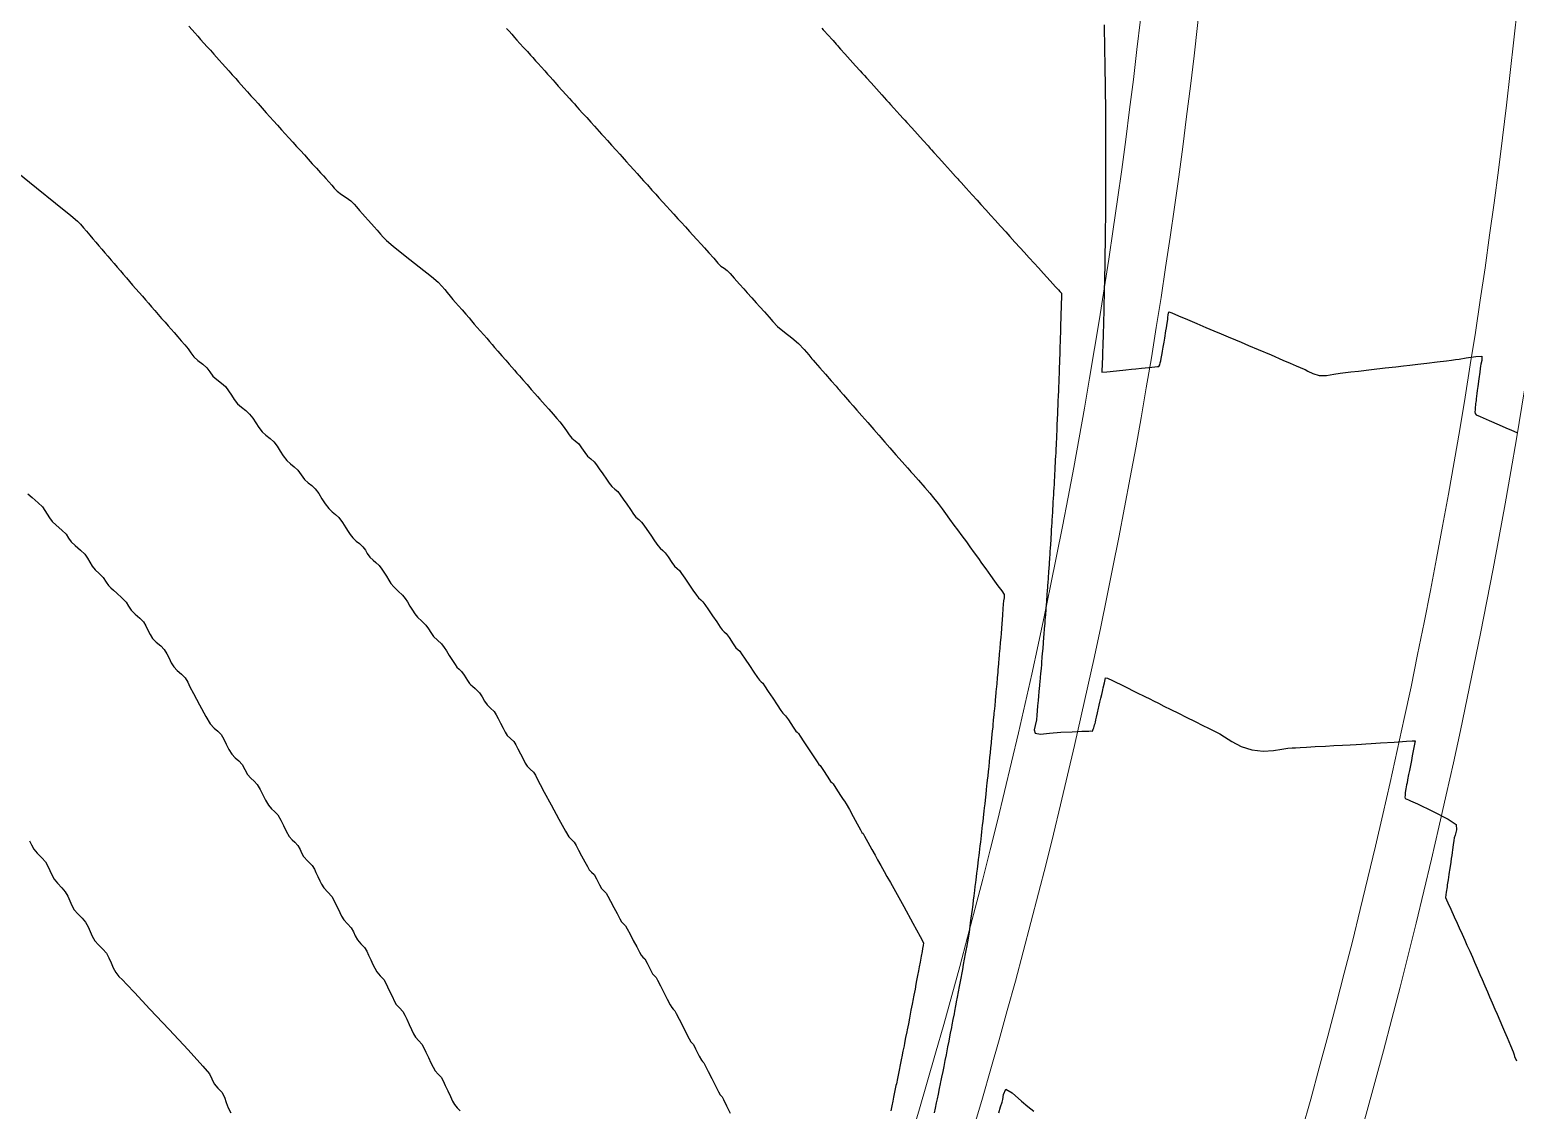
# Model space of a CAD drawing. Header units: millimetres. Extents: x 340454 to 342791, y 6993867 to 6995092.
# Drawn here: x 341771.3 to 341823, y 6994492.7 to 6994530.3 of the extents above; entities that cross this region are included whole.
import ezdxf

# ---------------------------------------------------------------- set-up
doc = ezdxf.new("R2010")
doc.units = ezdxf.units.MM
doc.header["$LTSCALE"] = 10
for name, color, linetype in [('T-HM-CURVA_INTERMEDIARIA', 45, 'Continuous'), ('T-HM-CURVA_MESTRA', 20, 'Continuous'), ('URB-Calçadas', 2, 'Continuous'), ('URB-Quadras', 3, 'Continuous')]:
    doc.layers.add(name, color=color, linetype=linetype)

msp = doc.modelspace()

# ---------------------------------------------------------------- linework, layer by layer
at = {"layer": 'T-HM-CURVA_INTERMEDIARIA', "color": 45, "linetype": 'Continuous', "lineweight": -3, "flags": 128}
for points, elevation in [([(341776.798, 6994530.43), (341776.909, 6994530.308), (341777.006, 6994530.197), (341777.106, 6994530.084), (341777.205, 6994529.971), (341777.318, 6994529.845), (341777.432, 6994529.72), (341777.547, 6994529.594), (341777.663, 6994529.465), (341777.76, 6994529.355), (341777.855, 6994529.247), (341777.954, 6994529.135), (341778.072, 6994529.004), (341778.19, 6994528.874), (341778.309, 6994528.743), (341778.43, 6994528.609), (341778.527, 6994528.499), (341778.617, 6994528.396), (341778.716, 6994528.285), (341778.838, 6994528.149), (341778.961, 6994528.014), (341779.086, 6994527.877), (341779.212, 6994527.738), (341779.351, 6994527.58), (341779.492, 6994527.421), (341779.62, 6994527.28), (341779.747, 6994527.139), (341779.884, 6994526.986), (341780.021, 6994526.83), (341780.151, 6994526.686), (341780.282, 6994526.543), (341780.414, 6994526.397), (341780.548, 6994526.25), (341780.682, 6994526.101), (341780.819, 6994525.95), (341780.956, 6994525.799), (341781.096, 6994525.645), (341781.236, 6994525.49), (341781.379, 6994525.333), (341781.481, 6994525.22), (341781.564, 6994525.129), (341781.668, 6994525.014), (341781.77, 6994524.896), (341781.851, 6994524.799), (341781.964, 6994524.688), (341782.117, 6994524.573), (341782.279, 6994524.469), (341782.434, 6994524.352), (341782.548, 6994524.239), (341782.631, 6994524.141), (341782.735, 6994524.018), (341782.844, 6994523.897), (341782.931, 6994523.8), (341783.042, 6994523.677), (341783.153, 6994523.554), (341783.243, 6994523.454), (341783.356, 6994523.328), (341783.467, 6994523.199), (341783.556, 6994523.095), (341783.677, 6994522.972), (341783.908, 6994522.779), (341784.332, 6994522.44), (341784.819, 6994522.053), (341785.242, 6994521.715), (341785.472, 6994521.521), (341785.604, 6994521.384), (341785.703, 6994521.265), (341785.789, 6994521.161), (341785.889, 6994521.041), (341785.989, 6994520.921), (341786.078, 6994520.819), (341786.182, 6994520.7), (341786.31, 6994520.555), (341786.442, 6994520.406), (341786.55, 6994520.282), (341786.639, 6994520.181), (341786.735, 6994520.066), (341786.832, 6994519.951), (341786.937, 6994519.831), (341787.064, 6994519.688), (341787.166, 6994519.571), (341787.26, 6994519.46), (341787.354, 6994519.349), (341787.441, 6994519.249), (341787.554, 6994519.12), (341787.693, 6994518.963), (341787.834, 6994518.803), (341787.952, 6994518.668), (341788.038, 6994518.57), (341788.129, 6994518.463), (341788.219, 6994518.357), (341788.306, 6994518.258), (341788.425, 6994518.123), (341788.57, 6994517.958), (341788.718, 6994517.789), (341788.842, 6994517.649), (341788.929, 6994517.549), (341789.02, 6994517.447), (341789.111, 6994517.346), (341789.2, 6994517.246), (341789.325, 6994517.104), (341789.475, 6994516.931), (341789.605, 6994516.781), (341789.707, 6994516.66), (341789.825, 6994516.513), (341789.944, 6994516.347), (341790.037, 6994516.209), (341790.125, 6994516.098), (341790.247, 6994515.995), (341790.369, 6994515.892), (341790.47, 6994515.759), (341790.576, 6994515.598), (341790.671, 6994515.471), (341790.787, 6994515.373), (341790.903, 6994515.275), (341790.989, 6994515.167), (341791.086, 6994515.024), (341791.207, 6994514.849), (341791.331, 6994514.67), (341791.434, 6994514.521), (341791.516, 6994514.416), (341791.624, 6994514.323), (341791.732, 6994514.231), (341791.813, 6994514.125), (341791.916, 6994513.975), (341792.042, 6994513.792), (341792.172, 6994513.605), (341792.279, 6994513.448), (341792.358, 6994513.345), (341792.458, 6994513.259), (341792.558, 6994513.173), (341792.637, 6994513.07), (341792.744, 6994512.912), (341792.876, 6994512.721), (341793.01, 6994512.525), (341793.123, 6994512.361), (341793.199, 6994512.26), (341793.291, 6994512.18), (341793.382, 6994512.1), (341793.48, 6994511.965), (341793.614, 6994511.765), (341793.707, 6994511.635), (341793.793, 6994511.559), (341793.879, 6994511.483), (341793.952, 6994511.385), (341794.066, 6994511.216), (341794.205, 6994511.013), (341794.346, 6994510.806), (341794.465, 6994510.631), (341794.536, 6994510.534), (341794.615, 6994510.465), (341794.693, 6994510.395), (341794.763, 6994510.298), (341794.882, 6994510.123), (341795.025, 6994509.911), (341795.172, 6994509.696), (341795.295, 6994509.514), (341795.364, 6994509.419), (341795.434, 6994509.356), (341795.504, 6994509.293), (341795.6, 6994509.155), (341795.75, 6994508.93), (341795.843, 6994508.795), (341795.908, 6994508.737), (341795.973, 6994508.678), (341796.04, 6994508.584), (341796.164, 6994508.398), (341796.313, 6994508.176), (341796.465, 6994507.95), (341796.594, 6994507.758), (341796.659, 6994507.665), (341796.716, 6994507.613), (341796.774, 6994507.561), (341796.838, 6994507.467), (341796.966, 6994507.275), (341797.12, 6994507.045), (341797.276, 6994506.811), (341797.409, 6994506.613), (341797.473, 6994506.519), (341797.522, 6994506.474), (341797.572, 6994506.429), (341797.667, 6994506.287), (341797.831, 6994506.039), (341797.925, 6994505.899), (341797.969, 6994505.858), (341798.014, 6994505.816), (341798.076, 6994505.724), (341798.209, 6994505.523), (341798.367, 6994505.282), (341798.53, 6994505.037), (341798.667, 6994504.828), (341798.727, 6994504.738), (341798.772, 6994504.696), (341798.865, 6994504.555), (341799.036, 6994504.294), (341799.135, 6994504.146), (341799.18, 6994504.103), (341799.225, 6994504.061), (341799.319, 6994503.913), (341799.481, 6994503.654), (341799.57, 6994503.513), (341799.626, 6994503.459), (341799.676, 6994503.37), (341799.789, 6994503.165), (341799.925, 6994502.919), (341800.062, 6994502.672), (341800.178, 6994502.462), (341800.229, 6994502.371), (341800.272, 6994502.33), (341800.322, 6994502.24), (341800.437, 6994502.029), (341800.575, 6994501.778), (341800.684, 6994501.579), (341800.771, 6994501.419), (341800.883, 6994501.218), (341800.999, 6994501.013), (341801.098, 6994500.841), (341801.22, 6994500.625), (341801.395, 6994500.311), (341801.685, 6994499.789), (341802.002, 6994499.215), (341802.259, 6994498.744), (341802.368, 6994498.532), (341802.359, 6994498.431), (341802.337, 6994498.329), (341802.319, 6994498.229), (341802.288, 6994498.06), (341802.251, 6994497.858), (341802.22, 6994497.689), (341802.195, 6994497.555), (341802.163, 6994497.386), (341802.132, 6994497.218), (341802.107, 6994497.084), (341802.075, 6994496.915), (341802.034, 6994496.701), (341802, 6994496.522), (341801.986, 6994496.445), (341801.975, 6994496.388), (341801.935, 6994496.182), (341801.895, 6994495.974), (341801.882, 6994495.906), (341801.843, 6994495.705), (341801.803, 6994495.503), (341801.787, 6994495.423), (341801.749, 6994495.229), (341801.71, 6994495.033), (341801.692, 6994494.941), (341801.654, 6994494.753), (341801.616, 6994494.562), (341801.606, 6994494.511), (341801.595, 6994494.459), (341801.559, 6994494.277), (341801.521, 6994494.092), (341801.509, 6994494.035), (341801.498, 6994493.978), (341801.462, 6994493.801), (341801.425, 6994493.622), (341801.412, 6994493.56), (341801.399, 6994493.497), (341801.364, 6994493.326), (341801.328, 6994493.152), (341801.313, 6994493.084), (341801.299, 6994493.016), (341801.264, 6994492.851), (341801.229, 6994492.682)], 703), ([(341787.859, 6994530.356), (341787.943, 6994530.263), (341788.038, 6994530.154), (341788.134, 6994530.045), (341788.217, 6994529.952), (341788.322, 6994529.836), (341788.45, 6994529.695), (341788.581, 6994529.551), (341788.69, 6994529.43), (341788.773, 6994529.338), (341788.865, 6994529.233), (341788.957, 6994529.129), (341789.058, 6994529.017), (341789.186, 6994528.876), (341789.284, 6994528.767), (341789.373, 6994528.665), (341789.463, 6994528.564), (341789.545, 6994528.473), (341789.657, 6994528.349), (341789.794, 6994528.197), (341789.934, 6994528.043), (341790.051, 6994527.914), (341790.133, 6994527.823), (341790.218, 6994527.726), (341790.304, 6994527.629), (341790.385, 6994527.539), (341790.503, 6994527.409), (341790.647, 6994527.25), (341790.793, 6994527.089), (341790.916, 6994526.954), (341790.997, 6994526.864), (341791.078, 6994526.772), (341791.16, 6994526.679), (341791.241, 6994526.589), (341791.365, 6994526.453), (341791.515, 6994526.288), (341791.668, 6994526.119), (341791.796, 6994525.977), (341791.876, 6994525.888), (341791.954, 6994525.801), (341792.031, 6994525.713), (341792.138, 6994525.595), (341792.294, 6994525.424), (341792.398, 6994525.308), (341792.473, 6994525.224), (341792.547, 6994525.14), (341792.627, 6994525.052), (341792.759, 6994524.906), (341792.919, 6994524.73), (341793.053, 6994524.582), (341793.161, 6994524.463), (341793.298, 6994524.312), (341793.435, 6994524.161), (341793.545, 6994524.039), (341793.685, 6994523.886), (341793.824, 6994523.731), (341793.938, 6994523.607), (341794.08, 6994523.45), (341794.223, 6994523.292), (341794.338, 6994523.165), (341794.484, 6994523.005), (341794.629, 6994522.844), (341794.748, 6994522.714), (341794.896, 6994522.55), (341795.071, 6994522.354), (341795.217, 6994522.189), (341795.318, 6994522.085), (341795.427, 6994522.007), (341795.537, 6994521.929), (341795.637, 6994521.825), (341795.783, 6994521.659), (341795.961, 6994521.458), (341796.114, 6994521.288), (341796.238, 6994521.15), (341796.394, 6994520.977), (341796.551, 6994520.803), (341796.677, 6994520.662), (341796.837, 6994520.485), (341796.993, 6994520.303), (341797.12, 6994520.155), (341797.29, 6994519.982), (341797.53, 6994519.782), (341797.786, 6994519.588), (341798.019, 6994519.393), (341798.22, 6994519.181), (341798.377, 6994518.993), (341798.448, 6994518.904), (341798.487, 6994518.858), (341798.526, 6994518.811), (341798.601, 6994518.725), (341798.764, 6994518.539), (341798.959, 6994518.317), (341799.157, 6994518.092), (341799.325, 6994517.9), (341799.401, 6994517.813), (341799.435, 6994517.773), (341799.469, 6994517.732), (341799.588, 6994517.597), (341799.799, 6994517.356), (341799.917, 6994517.223), (341799.979, 6994517.149), (341800.055, 6994517.062), (341800.227, 6994516.867), (341800.431, 6994516.634), (341800.639, 6994516.397), (341800.816, 6994516.196), (341800.893, 6994516.108), (341800.945, 6994516.047), (341801.023, 6994515.959), (341801.2, 6994515.757), (341801.412, 6994515.516), (341801.627, 6994515.271), (341801.81, 6994515.063), (341801.889, 6994514.973), (341801.932, 6994514.925), (341802.012, 6994514.835), (341802.197, 6994514.626), (341802.414, 6994514.376), (341802.586, 6994514.177), (341802.721, 6994514.017), (341802.877, 6994513.822), (341803.022, 6994513.628), (341803.133, 6994513.47), (341803.274, 6994513.272), (341803.424, 6994513.07), (341803.551, 6994512.9), (341803.708, 6994512.688), (341803.862, 6994512.479), (341803.985, 6994512.312), (341804.133, 6994512.107), (341804.279, 6994511.905), (341804.393, 6994511.743), (341804.538, 6994511.54), (341804.704, 6994511.308), (341804.843, 6994511.114), (341804.954, 6994510.958), (341805.094, 6994510.775), (341805.173, 6994510.649), (341805.173, 6994510.54), (341805.156, 6994510.426), (341805.148, 6994510.319), (341805.135, 6994510.15), (341805.119, 6994509.946), (341805.106, 6994509.774), (341805.095, 6994509.638), (341805.081, 6994509.466), (341805.068, 6994509.294), (341805.057, 6994509.158), (341805.042, 6994508.986), (341805.024, 6994508.768), (341805.009, 6994508.585), (341805.002, 6994508.506), (341804.997, 6994508.442), (341804.979, 6994508.235), (341804.961, 6994508.026), (341804.954, 6994507.948), (341804.936, 6994507.748), (341804.918, 6994507.546), (341804.91, 6994507.453), (341804.893, 6994507.261), (341804.875, 6994507.066), (341804.87, 6994507.012), (341804.865, 6994506.959), (341804.848, 6994506.774), (341804.83, 6994506.586), (341804.824, 6994506.525), (341804.818, 6994506.464), (341804.801, 6994506.287), (341804.784, 6994506.105), (341804.778, 6994506.038), (341804.771, 6994505.97), (341804.754, 6994505.8), (341804.737, 6994505.625), (341804.73, 6994505.55), (341804.722, 6994505.476), (341804.706, 6994505.313), (341804.689, 6994505.145), (341804.68, 6994505.063), (341804.672, 6994504.981), (341804.656, 6994504.826), (341804.64, 6994504.665), (341804.63, 6994504.576), (341804.621, 6994504.487), (341804.605, 6994504.338), (341804.589, 6994504.185), (341804.579, 6994504.089), (341804.568, 6994503.993), (341804.553, 6994503.851), (341804.537, 6994503.704), (341804.526, 6994503.601), (341804.515, 6994503.498), (341804.5, 6994503.364), (341804.485, 6994503.224), (341804.472, 6994503.114), (341804.46, 6994503.004), (341804.446, 6994502.877), (341804.431, 6994502.744), (341804.417, 6994502.627), (341804.404, 6994502.51), (341804.39, 6994502.387), (341804.376, 6994502.264), (341804.362, 6994502.147), (341804.349, 6994502.031), (341804.334, 6994501.904), (341804.319, 6994501.784), (341804.306, 6994501.673), (341804.293, 6994501.563), (341804.277, 6994501.43), (341804.262, 6994501.303), (341804.249, 6994501.199), (341804.237, 6994501.095), (341804.22, 6994500.956), (341804.204, 6994500.823), (341804.191, 6994500.725), (341804.179, 6994500.627), (341804.161, 6994500.483), (341804.144, 6994500.343), (341804.132, 6994500.251), (341804.121, 6994500.159), (341804.102, 6994500.009), (341804.083, 6994499.863), (341804.072, 6994499.777), (341804.061, 6994499.691), (341804.041, 6994499.535), (341804.021, 6994499.383), (341804.011, 6994499.303), (341804, 6994499.224), (341803.985, 6994499.102), (341803.958, 6994498.902), (341803.922, 6994498.687), (341803.898, 6994498.558), (341803.886, 6994498.492), (341803.875, 6994498.427), (341803.844, 6994498.256), (341803.813, 6994498.085), (341803.801, 6994498.019), (341803.789, 6994497.952), (341803.756, 6994497.775), (341803.724, 6994497.601), (341803.713, 6994497.539), (341803.702, 6994497.478), (341803.668, 6994497.296), (341803.635, 6994497.117), (341803.624, 6994497.06), (341803.614, 6994497.003), (341803.579, 6994496.817), (341803.544, 6994496.633), (341803.534, 6994496.581), (341803.524, 6994496.529), (341803.488, 6994496.338), (341803.452, 6994496.15), (341803.434, 6994496.055), (341803.396, 6994495.86), (341803.359, 6994495.667), (341803.342, 6994495.58), (341803.304, 6994495.382), (341803.265, 6994495.184), (341803.25, 6994495.106), (341803.21, 6994494.904), (341803.17, 6994494.702), (341803.156, 6994494.633), (341803.114, 6994494.426), (341803.073, 6994494.22), (341803.061, 6994494.159), (341803.039, 6994494.048), (341802.998, 6994493.848), (341802.976, 6994493.739), (341802.965, 6994493.685), (341802.95, 6994493.615), (341802.917, 6994493.452), (341802.877, 6994493.257), (341802.844, 6994493.096), (341802.814, 6994492.954), (341802.777, 6994492.776), (341802.741, 6994492.604)], 704), ([(341808.654, 6994530.484), (341808.658, 6994530.3), (341808.66, 6994530.221), (341808.662, 6994530.157), (341808.666, 6994529.949), (341808.67, 6994529.738), (341808.672, 6994529.654), (341808.676, 6994529.457), (341808.679, 6994529.255), (341808.68, 6994529.203), (341808.681, 6994529.151), (341808.684, 6994528.964), (341808.687, 6994528.772), (341808.688, 6994528.71), (341808.689, 6994528.648), (341808.691, 6994528.471), (341808.694, 6994528.289), (341808.695, 6994528.217), (341808.696, 6994528.145), (341808.697, 6994527.978), (341808.7, 6994527.806), (341808.7, 6994527.724), (341808.701, 6994527.642), (341808.702, 6994527.486), (341808.704, 6994527.323), (341808.705, 6994527.231), (341808.705, 6994527.139), (341808.706, 6994526.993), (341808.707, 6994526.839), (341808.708, 6994526.738), (341808.708, 6994526.636), (341808.709, 6994526.5), (341808.709, 6994526.355), (341808.71, 6994526.245), (341808.71, 6994526.134), (341808.71, 6994526.007), (341808.71, 6994525.872), (341808.71, 6994525.751), (341808.71, 6994525.631), (341808.71, 6994525.51), (341808.71, 6994525.388), (341808.71, 6994525.254), (341808.71, 6994525.129), (341808.709, 6994525.016), (341808.709, 6994524.904), (341808.708, 6994524.761), (341808.708, 6994524.626), (341808.707, 6994524.523), (341808.707, 6994524.42), (341808.705, 6994524.268), (341808.704, 6994524.124), (341808.704, 6994524.03), (341808.703, 6994523.935), (341808.701, 6994523.775), (341808.7, 6994523.622), (341808.699, 6994523.536), (341808.698, 6994523.451), (341808.696, 6994523.283), (341808.694, 6994523.12), (341808.693, 6994523.043), (341808.693, 6994522.966), (341808.69, 6994522.79), (341808.687, 6994522.618), (341808.687, 6994522.55), (341808.686, 6994522.482), (341808.682, 6994522.297), (341808.679, 6994522.116), (341808.678, 6994522.057), (341808.677, 6994521.997), (341808.674, 6994521.804), (341808.67, 6994521.615), (341808.669, 6994521.563), (341808.668, 6994521.512), (341808.664, 6994521.311), (341808.66, 6994521.113), (341808.658, 6994521.027), (341808.653, 6994520.818), (341808.648, 6994520.612), (341808.646, 6994520.542), (341808.643, 6994520.428), (341808.638, 6994520.223), (341808.635, 6994520.11), (341808.633, 6994520.057), (341808.631, 6994519.983), (341808.627, 6994519.813), (341808.621, 6994519.609), (341808.616, 6994519.44), (341808.611, 6994519.293), (341808.605, 6994519.108), (341808.598, 6994518.893), (341808.592, 6994518.715), (341808.589, 6994518.607), (341808.573, 6994518.488), (341808.581, 6994518.393), (341808.754, 6994518.397), (341809.093, 6994518.437), (341809.41, 6994518.476), (341809.608, 6994518.495), (341809.765, 6994518.511), (341809.962, 6994518.531), (341810.212, 6994518.556), (341810.422, 6994518.578), (341810.512, 6994518.588), (341810.565, 6994518.584), (341810.593, 6994518.647), (341810.614, 6994518.72), (341810.629, 6994518.783), (341810.646, 6994518.868), (341810.658, 6994518.927), (341810.668, 6994518.981), (341810.678, 6994519.037), (341810.692, 6994519.125), (341810.715, 6994519.262), (341810.742, 6994519.43), (341810.766, 6994519.575), (341810.78, 6994519.659), (341810.793, 6994519.743), (341810.808, 6994519.834), (341810.824, 6994519.933), (341810.849, 6994520.095), (341810.87, 6994520.224), (341810.881, 6994520.291), (341810.886, 6994520.384), (341810.911, 6994520.485), (341811.015, 6994520.454), (341811.247, 6994520.355), (341811.556, 6994520.221), (341811.887, 6994520.079), (341812.196, 6994519.951), (341812.476, 6994519.834), (341812.735, 6994519.726), (341812.977, 6994519.625), (341813.231, 6994519.517), (341813.432, 6994519.431), (341813.685, 6994519.323), (341814.022, 6994519.179), (341814.468, 6994518.989), (341814.884, 6994518.811), (341815.132, 6994518.706), (341815.348, 6994518.614), (341815.481, 6994518.558), (341815.566, 6994518.522), (341815.651, 6994518.486), (341815.748, 6994518.43), (341815.926, 6994518.339), (341816.148, 6994518.272), (341816.4, 6994518.273), (341816.659, 6994518.316), (341816.869, 6994518.353), (341817.058, 6994518.376), (341817.247, 6994518.398), (341817.514, 6994518.429), (341817.964, 6994518.481), (341818.446, 6994518.536), (341818.81, 6994518.578), (341819.084, 6994518.609), (341819.301, 6994518.634), (341819.574, 6994518.666), (341819.887, 6994518.704), (341820.253, 6994518.75), (341820.574, 6994518.79), (341820.751, 6994518.812), (341820.885, 6994518.828), (341821.019, 6994518.843), (341821.255, 6994518.884), (341821.601, 6994518.939), (341821.803, 6994518.942), (341821.803, 6994518.798), (341821.768, 6994518.667), (341821.758, 6994518.594), (341821.749, 6994518.522), (341821.732, 6994518.39), (341821.702, 6994518.158), (341821.668, 6994517.897), (341821.648, 6994517.747), (341821.635, 6994517.649), (341821.622, 6994517.553), (341821.61, 6994517.463), (341821.603, 6994517.405), (341821.596, 6994517.352), (341821.59, 6994517.303), (341821.584, 6994517.248), (341821.576, 6994517.157), (341821.57, 6994517.082), (341821.566, 6994517.006), (341821.568, 6994516.946), (341821.605, 6994516.911), (341821.745, 6994516.85), (341822.061, 6994516.712), (341822.41, 6994516.56), (341822.643, 6994516.458), (341822.835, 6994516.374), (341823.026, 6994516.289)], 706), ([(341770.82, 6994525.349), (341771.489, 6994524.812), (341772.16, 6994524.273), (341772.687, 6994523.847), (341772.925, 6994523.65), (341773.031, 6994523.537), (341773.13, 6994523.417), (341773.231, 6994523.297), (341773.348, 6994523.156), (341773.452, 6994523.032), (341773.557, 6994522.912), (341773.662, 6994522.793), (341773.768, 6994522.673), (341773.876, 6994522.549), (341773.978, 6994522.428), (341774.09, 6994522.294), (341774.195, 6994522.17), (341774.305, 6994522.045), (341774.415, 6994521.92), (341774.517, 6994521.799), (341774.625, 6994521.671), (341774.729, 6994521.549), (341774.841, 6994521.42), (341774.954, 6994521.293), (341775.068, 6994521.163), (341775.183, 6994521.031), (341775.286, 6994520.911), (341775.389, 6994520.789), (341775.493, 6994520.667), (341775.611, 6994520.533), (341775.729, 6994520.399), (341775.848, 6994520.263), (341775.969, 6994520.126), (341776.076, 6994520.006), (341776.182, 6994519.888), (341776.29, 6994519.766), (341776.415, 6994519.626), (341776.536, 6994519.486), (341776.659, 6994519.344), (341776.773, 6994519.203), (341776.87, 6994519.059), (341776.975, 6994518.923), (341777.115, 6994518.8), (341777.286, 6994518.667), (341777.428, 6994518.542), (341777.531, 6994518.398), (341777.634, 6994518.254), (341777.77, 6994518.134), (341777.933, 6994518.008), (341778.07, 6994517.886), (341778.18, 6994517.743), (341778.28, 6994517.591), (341778.381, 6994517.437), (341778.494, 6994517.291), (341778.626, 6994517.172), (341778.779, 6994517.053), (341778.913, 6994516.933), (341779.027, 6994516.784), (341779.13, 6994516.626), (341779.234, 6994516.465), (341779.351, 6994516.314), (341779.48, 6994516.196), (341779.624, 6994516.084), (341779.754, 6994515.965), (341779.872, 6994515.811), (341779.978, 6994515.646), (341780.086, 6994515.479), (341780.207, 6994515.321), (341780.332, 6994515.205), (341780.466, 6994515.101), (341780.593, 6994514.983), (341780.709, 6994514.818), (341780.825, 6994514.652), (341780.947, 6994514.538), (341781.073, 6994514.441), (341781.196, 6994514.326), (341781.319, 6994514.162), (341781.43, 6994513.987), (341781.542, 6994513.811), (341781.668, 6994513.643), (341781.787, 6994513.531), (341781.904, 6994513.441), (341782.024, 6994513.328), (341782.151, 6994513.158), (341782.265, 6994512.977), (341782.348, 6994512.847), (341782.414, 6994512.742), (341782.51, 6994512.62), (341782.626, 6994512.51), (341782.733, 6994512.428), (341782.85, 6994512.316), (341782.942, 6994512.189), (341783.005, 6994512.079), (341783.097, 6994511.952), (341783.21, 6994511.844), (341783.31, 6994511.767), (341783.423, 6994511.659), (341783.519, 6994511.535), (341783.587, 6994511.426), (341783.673, 6994511.289), (341783.762, 6994511.15), (341783.833, 6994511.036), (341783.928, 6994510.913), (341784.083, 6994510.772), (341784.237, 6994510.631), (341784.332, 6994510.508), (341784.404, 6994510.392), (341784.494, 6994510.248), (341784.587, 6994510.101), (341784.663, 6994509.981), (341784.756, 6994509.859), (341784.903, 6994509.724), (341785.049, 6994509.589), (341785.144, 6994509.455), (341785.222, 6994509.323), (341785.313, 6994509.193), (341785.453, 6994509.064), (341785.593, 6994508.934), (341785.684, 6994508.812), (341785.762, 6994508.687), (341785.859, 6994508.532), (341785.972, 6994508.358), (341786.067, 6994508.212), (341786.13, 6994508.123), (341786.211, 6994508.047), (341786.292, 6994507.971), (341786.378, 6994507.845), (341786.497, 6994507.661), (341786.566, 6994507.556), (341786.615, 6994507.508), (341786.667, 6994507.461), (341786.763, 6994507.38), (341786.918, 6994507.224), (341787.009, 6994507.089), (341787.093, 6994506.939), (341787.181, 6994506.807), (341787.302, 6994506.695), (341787.42, 6994506.58), (341787.496, 6994506.464), (341787.564, 6994506.331), (341787.649, 6994506.167), (341787.738, 6994505.999), (341787.81, 6994505.86), (341787.882, 6994505.747), (341787.995, 6994505.639), (341788.108, 6994505.531), (341788.18, 6994505.418), (341788.252, 6994505.277), (341788.341, 6994505.106), (341788.433, 6994504.93), (341788.509, 6994504.784), (341788.578, 6994504.674), (341788.684, 6994504.572), (341788.79, 6994504.47), (341788.859, 6994504.359), (341788.934, 6994504.212), (341789.028, 6994504.033), (341789.167, 6994503.776), (341789.409, 6994503.329), (341789.682, 6994502.828), (341789.912, 6994502.41), (341790.027, 6994502.211), (341790.119, 6994502.119), (341790.212, 6994502.026), (341790.278, 6994501.918), (341790.365, 6994501.753), (341790.471, 6994501.553), (341790.58, 6994501.349), (341790.671, 6994501.178), (341790.734, 6994501.072), (341790.819, 6994500.986), (341790.904, 6994500.901), (341790.984, 6994500.759), (341791.091, 6994500.551), (341791.167, 6994500.415), (341791.247, 6994500.334), (341791.327, 6994500.253), (341791.387, 6994500.15), (341791.479, 6994499.974), (341791.59, 6994499.762), (341791.704, 6994499.546), (341791.8, 6994499.365), (341791.858, 6994499.263), (341791.93, 6994499.189), (341792.001, 6994499.115), (341792.059, 6994499.014), (341792.154, 6994498.832), (341792.269, 6994498.612), (341792.387, 6994498.388), (341792.486, 6994498.199), (341792.542, 6994498.1), (341792.605, 6994498.033), (341792.669, 6994497.966), (341792.746, 6994497.823), (341792.866, 6994497.589), (341792.941, 6994497.449), (341793, 6994497.387), (341793.059, 6994497.324), (341793.112, 6994497.227), (341793.212, 6994497.034), (341793.331, 6994496.803), (341793.453, 6994496.569), (341793.556, 6994496.371), (341793.609, 6994496.274), (341793.66, 6994496.218), (341793.712, 6994496.162), (341793.764, 6994496.066), (341793.866, 6994495.867), (341793.989, 6994495.628), (341794.114, 6994495.386), (341794.219, 6994495.181), (341794.271, 6994495.085), (341794.316, 6994495.036), (341794.36, 6994494.988), (341794.437, 6994494.841), (341794.567, 6994494.585), (341794.642, 6994494.44), (341794.682, 6994494.396), (341794.723, 6994494.351), (341794.773, 6994494.256), (341794.878, 6994494.048), (341795.004, 6994493.8), (341795.132, 6994493.548), (341795.24, 6994493.335), (341795.29, 6994493.239), (341795.324, 6994493.202), (341795.357, 6994493.164), (341795.406, 6994493.069), (341795.514, 6994492.855), (341795.643, 6994492.599)], 702), ([(341771.197, 6994514.161), (341771.343, 6994514.024), (341771.552, 6994513.842), (341771.701, 6994513.702), (341771.789, 6994513.58), (341771.868, 6994513.452), (341771.949, 6994513.323), (341772.039, 6994513.198), (341772.182, 6994513.062), (341772.38, 6994512.889), (341772.527, 6994512.749), (341772.614, 6994512.618), (341772.701, 6994512.487), (341772.841, 6994512.353), (341773.029, 6994512.189), (341773.172, 6994512.051), (341773.266, 6994511.921), (341773.351, 6994511.782), (341773.436, 6994511.642), (341773.532, 6994511.508), (341773.671, 6994511.379), (341773.812, 6994511.246), (341773.922, 6994511.085), (341773.997, 6994510.965), (341774.082, 6994510.881), (341774.172, 6994510.801), (341774.29, 6994510.696), (341774.468, 6994510.535), (341774.611, 6994510.388), (341774.701, 6994510.245), (341774.791, 6994510.101), (341774.924, 6994509.972), (341775.087, 6994509.83), (341775.215, 6994509.702), (341775.301, 6994509.563), (341775.374, 6994509.414), (341775.447, 6994509.264), (341775.536, 6994509.122), (341775.661, 6994508.996), (341775.817, 6994508.86), (341775.943, 6994508.732), (341776.032, 6994508.588), (341776.107, 6994508.434), (341776.183, 6994508.278), (341776.274, 6994508.131), (341776.396, 6994508.006), (341776.544, 6994507.877), (341776.666, 6994507.751), (341776.758, 6994507.601), (341776.835, 6994507.441), (341776.958, 6994507.207), (341777.165, 6994506.813), (341777.385, 6994506.41), (341777.544, 6994506.149), (341777.68, 6994506), (341777.806, 6994505.892), (341777.917, 6994505.776), (341778.017, 6994505.613), (341778.102, 6994505.438), (341778.189, 6994505.261), (341778.291, 6994505.094), (341778.406, 6994504.97), (341778.532, 6994504.858), (341778.648, 6994504.733), (341778.743, 6994504.557), (341778.838, 6994504.382), (341778.95, 6994504.261), (341779.069, 6994504.156), (341779.181, 6994504.033), (341779.285, 6994503.861), (341779.373, 6994503.676), (341779.463, 6994503.49), (341779.568, 6994503.313), (341779.676, 6994503.194), (341779.784, 6994503.098), (341779.892, 6994502.978), (341779.998, 6994502.799), (341780.089, 6994502.608), (341780.181, 6994502.416), (341780.289, 6994502.232), (341780.392, 6994502.115), (341780.489, 6994502.029), (341780.593, 6994501.911), (341780.67, 6994501.777), (341780.719, 6994501.661), (341780.794, 6994501.529), (341780.94, 6994501.374), (341781.085, 6994501.219), (341781.166, 6994501.089), (341781.22, 6994500.974), (341781.288, 6994500.831), (341781.359, 6994500.684), (341781.416, 6994500.565), (341781.495, 6994500.436), (341781.633, 6994500.287), (341781.771, 6994500.139), (341781.85, 6994500.01), (341781.907, 6994499.889), (341781.979, 6994499.738), (341782.053, 6994499.584), (341782.113, 6994499.459), (341782.19, 6994499.33), (341782.321, 6994499.188), (341782.452, 6994499.046), (341782.529, 6994498.906), (341782.59, 6994498.768), (341782.664, 6994498.632), (341782.789, 6994498.496), (341782.914, 6994498.359), (341782.989, 6994498.232), (341783.051, 6994498.101), (341783.128, 6994497.94), (341783.207, 6994497.775), (341783.271, 6994497.639), (341783.345, 6994497.514), (341783.463, 6994497.383), (341783.58, 6994497.253), (341783.654, 6994497.127), (341783.718, 6994496.99), (341783.798, 6994496.821), (341783.881, 6994496.649), (341783.948, 6994496.506), (341784.02, 6994496.382), (341784.131, 6994496.258), (341784.241, 6994496.134), (341784.313, 6994496.009), (341784.38, 6994495.866), (341784.464, 6994495.689), (341784.549, 6994495.51), (341784.619, 6994495.361), (341784.691, 6994495.237), (341784.8, 6994495.118), (341784.909, 6994494.998), (341784.98, 6994494.874), (341785.05, 6994494.724), (341785.136, 6994494.54), (341785.225, 6994494.353), (341785.297, 6994494.197), (341785.367, 6994494.074), (341785.474, 6994493.96), (341785.581, 6994493.846), (341785.651, 6994493.723), (341785.723, 6994493.566), (341785.812, 6994493.374), (341785.905, 6994493.178), (341785.981, 6994493.014), (341786.048, 6994492.895), (341786.141, 6994492.785), (341786.245, 6994492.681)], 701), ([(341804.994, 6994492.607), (341805.055, 6994492.814), (341805.103, 6994492.977), (341805.117, 6994493.026), (341805.131, 6994493.075), (341805.152, 6994493.247), (341805.235, 6994493.43), (341805.455, 6994493.3), (341805.787, 6994493.018), (341805.998, 6994492.83), (341806.102, 6994492.747), (341806.206, 6994492.664)], 704)]:
    msp.add_lwpolyline(points, dxfattribs=dict(at, elevation=elevation))
at = {"layer": 'T-HM-CURVA_MESTRA', "color": 20, "linetype": 'Continuous', "lineweight": -3, "flags": 128}
for points, elevation in [([(341798.836, 6994530.362), (341798.88, 6994530.311), (341798.925, 6994530.26), (341799.033, 6994530.139), (341799.221, 6994529.932), (341799.329, 6994529.812), (341799.371, 6994529.765), (341799.412, 6994529.717), (341799.484, 6994529.637), (341799.637, 6994529.468), (341799.821, 6994529.265), (341800.007, 6994529.059), (341800.164, 6994528.885), (341800.237, 6994528.804), (341800.274, 6994528.762), (341800.312, 6994528.719), (341800.384, 6994528.638), (341800.543, 6994528.463), (341800.732, 6994528.254), (341800.924, 6994528.041), (341801.087, 6994527.861), (341801.161, 6994527.78), (341801.226, 6994527.705), (341801.341, 6994527.578), (341801.546, 6994527.352), (341801.659, 6994527.226), (341801.72, 6994527.157), (341801.793, 6994527.076), (341801.959, 6994526.893), (341802.157, 6994526.674), (341802.358, 6994526.452), (341802.528, 6994526.264), (341802.603, 6994526.181), (341802.654, 6994526.124), (341802.728, 6994526.041), (341802.9, 6994525.852), (341803.104, 6994525.626), (341803.311, 6994525.397), (341803.487, 6994525.203), (341803.563, 6994525.119), (341803.604, 6994525.073), (341803.68, 6994524.989), (341803.857, 6994524.794), (341804.068, 6994524.561), (341804.235, 6994524.376), (341804.371, 6994524.227), (341804.541, 6994524.039), (341804.716, 6994523.845), (341804.864, 6994523.682), (341805.049, 6994523.477), (341805.232, 6994523.276), (341805.377, 6994523.115), (341805.555, 6994522.918), (341805.732, 6994522.724), (341805.871, 6994522.569), (341806.048, 6994522.375), (341806.226, 6994522.179), (341806.369, 6994522.02), (341806.55, 6994521.821), (341806.778, 6994521.57), (341806.97, 6994521.358), (341807.064, 6994521.255), (341807.121, 6994521.198), (341807.17, 6994521.138), (341807.171, 6994520.999), (341807.161, 6994520.754), (341807.158, 6994520.601), (341807.154, 6994520.455), (341807.149, 6994520.273), (341807.143, 6994520.054), (341807.138, 6994519.87), (341807.136, 6994519.791), (341807.134, 6994519.738), (341807.131, 6994519.626), (341807.125, 6994519.422), (341807.121, 6994519.309), (341807.119, 6994519.237), (341807.112, 6994519.034), (341807.106, 6994518.827), (341807.102, 6994518.737), (341807.096, 6994518.543), (341807.089, 6994518.345), (341807.087, 6994518.291), (341807.085, 6994518.237), (341807.078, 6994518.052), (341807.071, 6994517.863), (341807.068, 6994517.8), (341807.066, 6994517.737), (341807.059, 6994517.561), (341807.052, 6994517.38), (341807.049, 6994517.309), (341807.046, 6994517.237), (341807.039, 6994517.07), (341807.032, 6994516.898), (341807.028, 6994516.818), (341807.024, 6994516.737), (341807.017, 6994516.579), (341807.01, 6994516.416), (341807.006, 6994516.327), (341807.002, 6994516.238), (341806.995, 6994516.089), (341806.988, 6994515.933), (341806.983, 6994515.836), (341806.978, 6994515.738), (341806.971, 6994515.598), (341806.964, 6994515.45), (341806.959, 6994515.345), (341806.953, 6994515.239), (341806.946, 6994515.107), (341806.939, 6994514.968), (341806.933, 6994514.854), (341806.927, 6994514.74), (341806.92, 6994514.616), (341806.913, 6994514.485), (341806.906, 6994514.362), (341806.899, 6994514.241), (341806.893, 6994514.122), (341806.886, 6994514.002), (341806.878, 6994513.869), (341806.871, 6994513.742), (341806.864, 6994513.631), (341806.858, 6994513.519), (341806.849, 6994513.378), (341806.841, 6994513.244), (341806.835, 6994513.14), (341806.829, 6994513.036), (341806.819, 6994512.888), (341806.81, 6994512.746), (341806.804, 6994512.65), (341806.798, 6994512.553), (341806.788, 6994512.399), (341806.778, 6994512.249), (341806.772, 6994512.16), (341806.766, 6994512.07), (341806.755, 6994511.909), (341806.745, 6994511.752), (341806.739, 6994511.67), (341806.734, 6994511.587), (341806.722, 6994511.419), (341806.71, 6994511.255), (341806.705, 6994511.179), (341806.7, 6994511.104), (341806.687, 6994510.929), (341806.674, 6994510.758), (341806.669, 6994510.689), (341806.664, 6994510.621), (341806.651, 6994510.439), (341806.637, 6994510.26), (341806.633, 6994510.199), (341806.628, 6994510.138), (341806.614, 6994509.949), (341806.599, 6994509.763), (341806.595, 6994509.709), (341806.591, 6994509.654), (341806.575, 6994509.459), (341806.56, 6994509.266), (341806.552, 6994509.171), (341806.536, 6994508.969), (341806.519, 6994508.769), (341806.512, 6994508.688), (341806.495, 6994508.479), (341806.477, 6994508.272), (341806.472, 6994508.204), (341806.462, 6994508.091), (341806.444, 6994507.886), (341806.434, 6994507.774), (341806.43, 6994507.721), (341806.423, 6994507.648), (341806.408, 6994507.479), (341806.39, 6994507.277), (341806.375, 6994507.11), (341806.361, 6994506.963), (341806.344, 6994506.78), (341806.327, 6994506.598), (341806.314, 6994506.453), (341806.298, 6994506.283), (341806.257, 6994506.096), (341806.22, 6994505.943), (341806.254, 6994505.827), (341806.438, 6994505.788), (341806.758, 6994505.822), (341807.145, 6994505.859), (341807.545, 6994505.875), (341807.881, 6994505.889), (341808.04, 6994505.895), (341808.127, 6994505.899), (341808.193, 6994505.902), (341808.252, 6994505.899), (341808.279, 6994505.958), (341808.296, 6994506.008), (341808.313, 6994506.061), (341808.327, 6994506.11), (341808.341, 6994506.159), (341808.354, 6994506.211), (341808.373, 6994506.285), (341808.395, 6994506.376), (341808.43, 6994506.532), (341808.466, 6994506.691), (341808.478, 6994506.743), (341808.49, 6994506.795), (341808.514, 6994506.899), (341808.546, 6994507.045), (341808.576, 6994507.175), (341808.597, 6994507.27), (341808.611, 6994507.334), (341808.626, 6994507.398), (341808.665, 6994507.579), (341808.703, 6994507.746), (341808.777, 6994507.738), (341808.954, 6994507.652), (341809.353, 6994507.457), (341809.789, 6994507.243), (341810.08, 6994507.1), (341810.248, 6994507.016), (341810.382, 6994506.949), (341810.55, 6994506.865), (341810.739, 6994506.77), (341810.977, 6994506.651), (341811.242, 6994506.518), (341811.51, 6994506.385), (341811.831, 6994506.225), (341812.094, 6994506.095), (341812.296, 6994505.995), (341812.434, 6994505.927), (341812.543, 6994505.873), (341812.681, 6994505.805), (341812.853, 6994505.696), (341813.106, 6994505.532), (341813.426, 6994505.363), (341813.799, 6994505.239), (341814.189, 6994505.2), (341814.549, 6994505.224), (341814.847, 6994505.271), (341815.049, 6994505.301), (341815.203, 6994505.31), (341815.325, 6994505.317), (341815.479, 6994505.326), (341815.705, 6994505.339), (341815.999, 6994505.357), (341816.358, 6994505.377), (341816.657, 6994505.394), (341816.953, 6994505.41), (341817.219, 6994505.424), (341817.43, 6994505.435), (341817.618, 6994505.445), (341817.767, 6994505.453), (341817.954, 6994505.464), (341818.273, 6994505.483), (341818.75, 6994505.513), (341819.186, 6994505.541), (341819.382, 6994505.553), (341819.436, 6994505.559), (341819.484, 6994505.56), (341819.465, 6994505.443), (341819.419, 6994505.212), (341819.383, 6994505.03), (341819.353, 6994504.878), (341819.329, 6994504.752), (341819.307, 6994504.639), (341819.285, 6994504.526), (341819.258, 6994504.385), (341819.22, 6994504.195), (341819.201, 6994504.095), (341819.187, 6994504.023), (341819.174, 6994503.951), (341819.162, 6994503.882), (341819.153, 6994503.825), (341819.142, 6994503.751), (341819.131, 6994503.661), (341819.127, 6994503.602), (341819.135, 6994503.551), (341819.191, 6994503.528), (341819.251, 6994503.505), (341819.32, 6994503.47), (341819.561, 6994503.36), (341820.09, 6994503.11), (341820.632, 6994502.834), (341820.912, 6994502.642), (341820.929, 6994502.46), (341820.881, 6994502.275), (341820.846, 6994502.183), (341820.832, 6994502.086), (341820.81, 6994501.935), (341820.784, 6994501.758), (341820.771, 6994501.665), (341820.757, 6994501.572), (341820.741, 6994501.464), (341820.722, 6994501.332), (341820.699, 6994501.178), (341820.681, 6994501.059), (341820.669, 6994500.981), (341820.658, 6994500.904), (341820.629, 6994500.715), (341820.604, 6994500.545), (341820.593, 6994500.475), (341820.564, 6994500.295), (341820.537, 6994500.11), (341820.578, 6994500.02), (341820.624, 6994499.92), (341820.726, 6994499.696), (341820.848, 6994499.428), (341820.944, 6994499.214), (341821.021, 6994499.043), (341821.116, 6994498.829), (341821.211, 6994498.617), (341821.287, 6994498.448), (341821.382, 6994498.236), (341821.476, 6994498.024), (341821.551, 6994497.855), (341821.644, 6994497.643), (341821.739, 6994497.427), (341821.815, 6994497.25), (341821.909, 6994497.033), (341822.001, 6994496.821), (341822.075, 6994496.652), (341822.167, 6994496.439), (341822.261, 6994496.22), (341822.336, 6994496.04), (341822.429, 6994495.821), (341822.52, 6994495.608), (341822.593, 6994495.439), (341822.684, 6994495.226), (341822.799, 6994494.956), (341822.895, 6994494.729), (341822.936, 6994494.631), (341822.948, 6994494.566), (341823.012, 6994494.42)], 705), ([(341771.251, 6994502.08), (341771.319, 6994501.932), (341771.4, 6994501.788), (341771.522, 6994501.648), (341771.679, 6994501.486), (341771.803, 6994501.342), (341771.885, 6994501.196), (341771.954, 6994501.043), (341772.024, 6994500.888), (341772.108, 6994500.739), (341772.227, 6994500.599), (341772.376, 6994500.446), (341772.496, 6994500.304), (341772.58, 6994500.153), (341772.651, 6994499.993), (341772.724, 6994499.831), (341772.81, 6994499.677), (341772.931, 6994499.537), (341773.081, 6994499.387), (341773.204, 6994499.246), (341773.291, 6994499.089), (341773.364, 6994498.922), (341773.438, 6994498.753), (341773.528, 6994498.593), (341773.651, 6994498.454), (341773.802, 6994498.308), (341773.926, 6994498.167), (341774.016, 6994498.004), (341774.091, 6994497.831), (341774.167, 6994497.655), (341774.259, 6994497.488), (341774.362, 6994497.36), (341774.487, 6994497.234), (341774.639, 6994497.076), (341774.905, 6994496.793), (341775.441, 6994496.221), (341776.11, 6994495.507), (341776.771, 6994494.796), (341777.288, 6994494.235), (341777.522, 6994493.969), (341777.599, 6994493.793), (341777.676, 6994493.618), (341777.811, 6994493.472), (341777.947, 6994493.324), (341778.033, 6994493.152), (341778.101, 6994492.969), (341778.171, 6994492.782), (341778.257, 6994492.608)], 700)]:
    msp.add_lwpolyline(points, dxfattribs=dict(at, elevation=elevation))
at = {"layer": 'URB-Calçadas', "lineweight": 0}
msp.add_lwpolyline([(341813.189, 6994548.521, -0.154603), (341769.061, 6994422.419, -0.499968), (341758.211, 6994421.262), (341722.09, 6994456.659, -0.315349), (341720.75, 6994466.552, 0.143753), (341748.209, 6994550.157, -0.011113), (341750.487, 6994604.294, -0.380362), (341759.213, 6994611.243, -0.065745), (341810.489, 6994599.218, -0.387497), (341814.847, 6994591.795, 0.009382), (341813.189, 6994548.516)], format="xyb", dxfattribs=at)
msp.add_lwpolyline([(341790.258, 6994378.782, 0.100605), (341775.734, 6994403.864, -0.415224), (341775.807, 6994413.121, 0.158402), (341824.186, 6994548.245, -0.007285), (341825.32, 6994581.538, -0.591007), (341835.826, 6994587.824, -0.071689), (341885.087, 6994551.851, -0.211405), (341888.091, 6994544.335, -0.173668), (341813.942, 6994358.869, -0.435412), (341804.363, 6994357.388, -0.187892)], format="xyb", close=True, dxfattribs=at)
at = {"layer": 'URB-Quadras', "color": 252, "lineweight": 0}
msp.add_lwpolyline([(341759.961, 6994423.047, 0.453388), (341767.461, 6994423.619, 0.154587), (341811.19, 6994548.568, -0.00938), (341812.851, 6994591.909, 0.3287), (341809.609, 6994596.878, 0.06575), (341758.965, 6994608.756, 0.424435), (341753.481, 6994604.101, 0.011116), (341751.208, 6994550.08, -0.143782), (341723.221, 6994464.851, 0.364579), (341723.84, 6994458.445), (341759.961, 6994423.047)], format="xyb", dxfattribs=at)
msp.add_lwpolyline([(341777.389, 6994411.898, 0.158416), (341826.185, 6994548.198, -0.007287), (341827.318, 6994581.441, -0.549481), (341834.654, 6994585.615, -0.071144), (341883.012, 6994550.383, -0.213403), (341886.029, 6994542.797, -0.172257), (341812.444, 6994360.194, -0.382994), (341805.809, 6994359.427, -0.188977), (341792.674, 6994379.442, 0.101092), (341777.604, 6994405.523, -0.360343)], format="xyb", close=True, dxfattribs=at)

doc.saveas('drawing.dxf')
